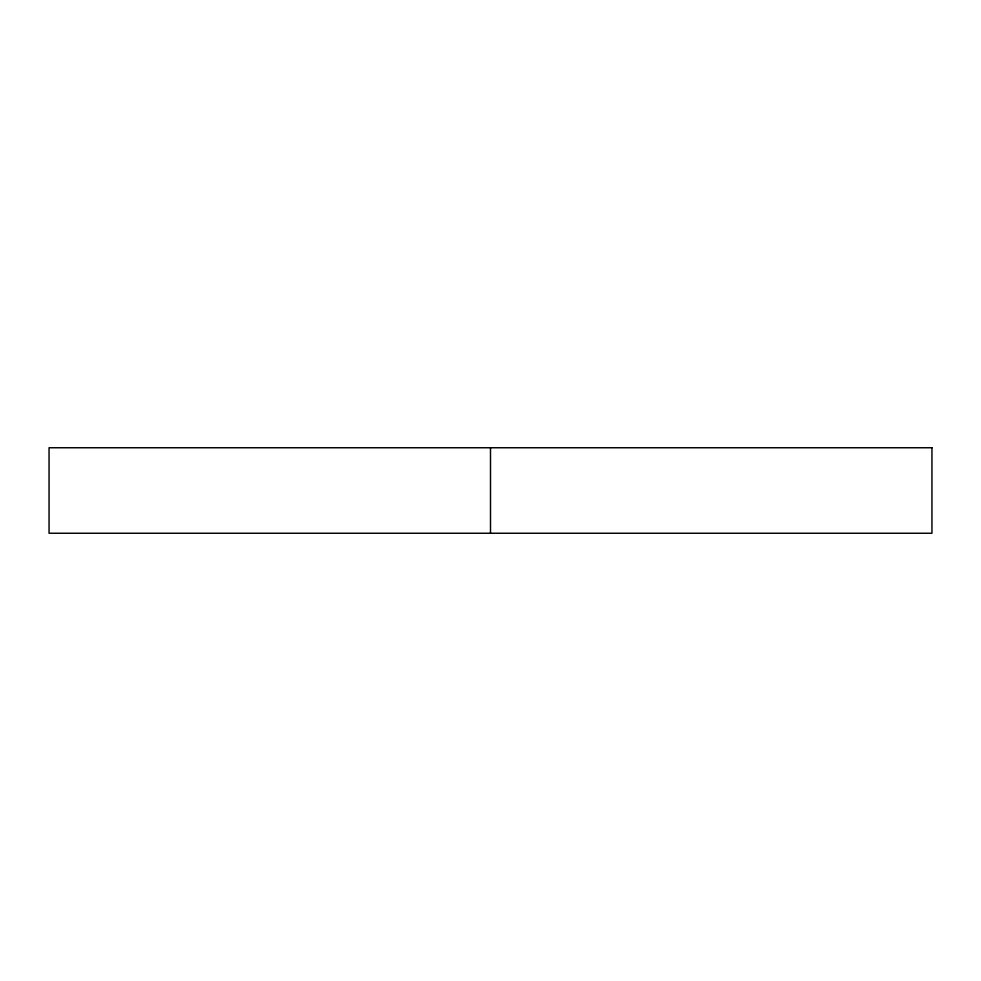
<?xml version="1.0" encoding="UTF-8"?>
<svg xmlns="http://www.w3.org/2000/svg" width="981" height="981" viewBox="0 0 981 981"><rect width="100%" height="100%" fill="white"/><g stroke="black" fill="none" stroke-linecap="round" stroke-linejoin="round"><path stroke-width="1.47" d="M490.5 447.753L490.5 533.247M931.95 447.753L49.05 447.753L49.05 533.247L931.95 533.247L931.95 447.753"/></g></svg>
